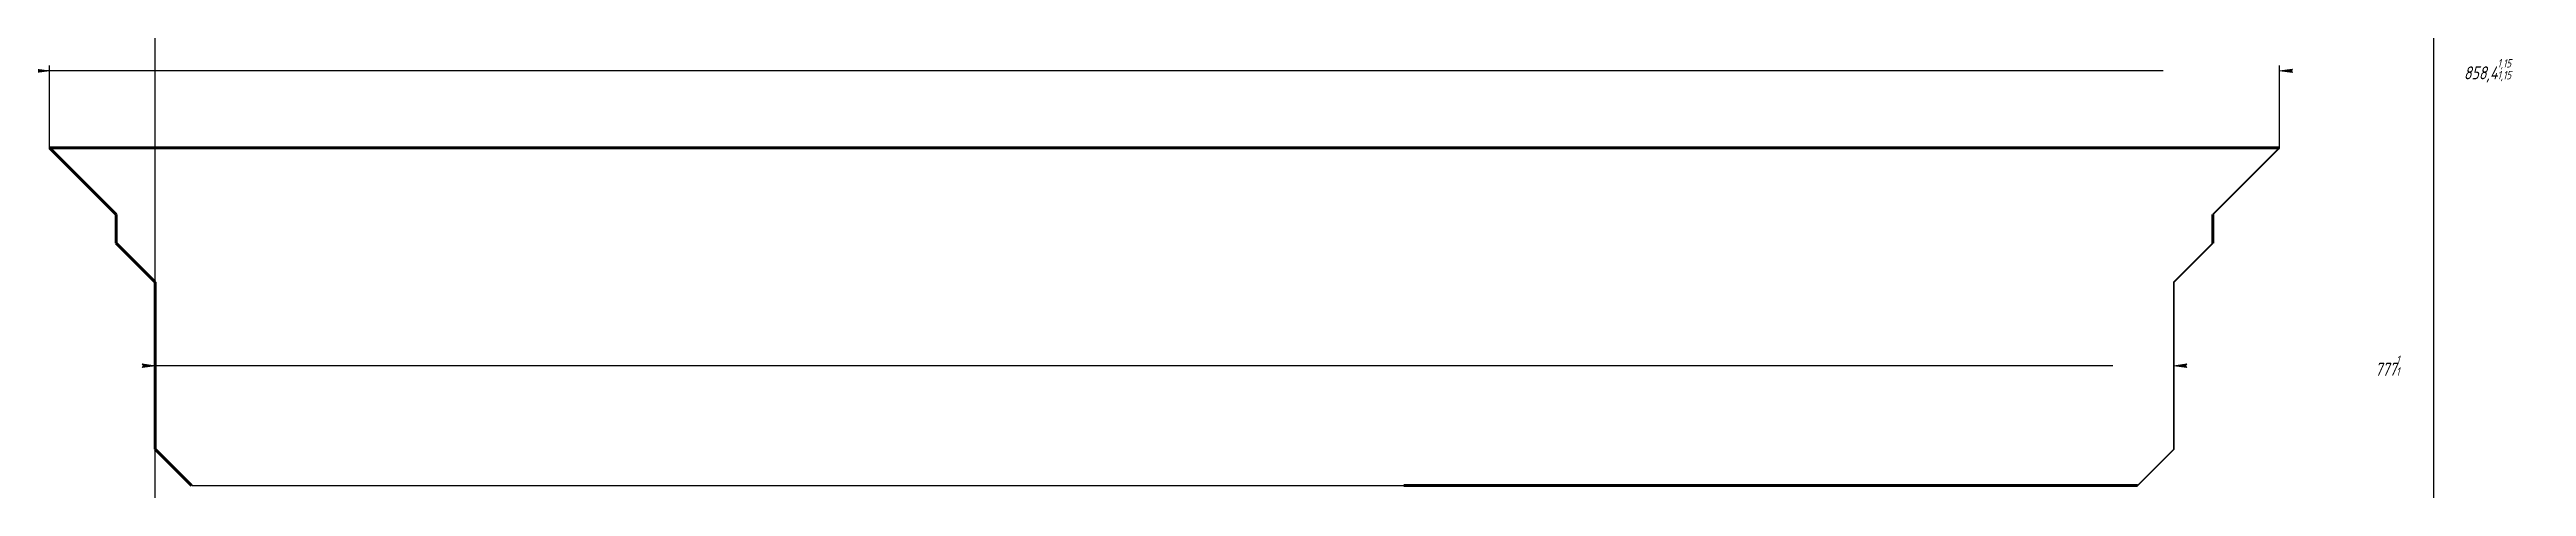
# Model space of a CAD drawing. Header units: millimetres. Extents: x -99 to 855, y -56 to 112.
import ezdxf

# ---------------------------------------------------------------- set-up
doc = ezdxf.new("R2010")
doc.units = ezdxf.units.MM
doc.linetypes.add('K5LT_BASIC', pattern=[0])
doc.linetypes.add('K5LT_THIN', pattern=[0])
doc.styles.add('KDIMTEXTSTYLE', font='GOST_AU.SHX', dxfattribs={"width": 0.96, "oblique": 15, "height": 5})
doc.dimstyles.new('KDIMSTYLE (1.00)', dxfattribs={"dimtxt": 5, "dimasz": 1, "dimexe": 2, "dimexo": 0, "dimgap": 1, "dimtad": 1, "dimtxsty": 'KDIMTEXTSTYLE', "dimsah": 1, "dimcen": 0, "dimdle": 1, "dimadec": 0, "dimazin": 0, "dimtfac": 0.667, "dimtmove": 0, "dimatfit": 3, "dimfxl": 1, "dimtvp": 1, "dimtolj": 1, "dimtzin": 0, "dimarcsym": 0})

# ---------------------------------------------------------------- blocks, each defined once
blk = doc.blocks.new('KDIMARROW_01')
blk.add_hatch(color=0).paths.add_polyline_path([(-5, -0.66), (0, 0), (-5, 0.66), (-4.5, 0)])
at = {"color": 0, "linetype": 'K5LT_THIN', "lineweight": 18}
for p, q in [((-4.5, 0), (-5, 0.66)), ((-5, 0.66), (0, 0)), ((0, 0), (-5, -0.66)), ((-5, -0.66), (-4.5, 0)), ((0, 0), (-1, 0))]:
    blk.add_line(p, q, dxfattribs=at)

msp = doc.modelspace()

# ---------------------------------------------------------------- linework, layer by layer
at = {"color": 5, "linetype": 'K5LT_BASIC', "lineweight": 60, "true_color": 0x0000ff}
for p, q in [((-72.842, 48.473), (-98.542, 74.173)), ((-98.542, 74.173), (417.822, 74.173)), ((417.822, 74.173), (759.858, 74.173)), ((-72.842, 48.473), (-72.842, 37.473)), ((734.158, 48.473), (734.158, 37.473)), ((-72.842, 37.473), (-57.842, 22.473)), ((-57.842, 22.473), (-57.842, -41.827)), ((-57.842, -41.827), (-43.842, -55.827)), ((422.754, -55.827), (705.158, -55.827))]:
    msp.add_line(p, q, dxfattribs=at)
at = {"color": 9, "true_color": 0xdca5c1}
for p in [(-57.842, -41.827), (819.158, -41.827)]:
    msp.add_xline(p, (0, 1), dxfattribs=at)
at = {"color": 5, "linetype": 'K5LT_BASIC', "true_color": 0x0000ff, "const_width": 0.6}
for points in [[(734.158, 48.473), (759.858, 74.173)], [(705.158, -55.827), (719.158, -41.827), (719.158, 22.473), (734.158, 37.473)], [(-43.842, -55.827), (422.754, -55.827)]]:
    msp.add_lwpolyline(points, dxfattribs=at)

# ---------------------------------------------------------------- dimensions: what is measured, and where the dimension line sits
at = {"color": 7}
for base, p1, p2, location, override in [((-98.542, 103.775), (759.858, 74.173), (-98.542, 74.173), (839.844, 103.775), {"dimexo": 0, "dimpost": '\\H5.0;\\W0.965;\\Q15;<>\\H0.65x;\\S1,15^ 1,15;\\H1.5x;', "dimblk1": 'KDIMARROW_01', "dimblk2": 'KDIMARROW_01', "dimse1": 0, "dimse2": 0, "dimclrt": 7, "dimtolj": 1}), ((-57.842, -9.677), (719.158, -9.677), (-57.842, -9.677), (801.26, -9.677), {"dimexo": 0, "dimpost": '\\H5.0;\\W0.965;\\Q15;<>\\H0.65x;\\S1^ 1;\\H1.5x;', "dimblk1": 'KDIMARROW_01', "dimblk2": 'KDIMARROW_01', "dimse1": 0, "dimse2": 0, "dimclrt": 7, "dimtolj": 1})]:
    msp.add_linear_dim(base=base, p1=p1, p2=p2, location=location, dimstyle='KDIMSTYLE (1.00)', override=override, dxfattribs=at).render()

doc.saveas('drawing.dxf')
